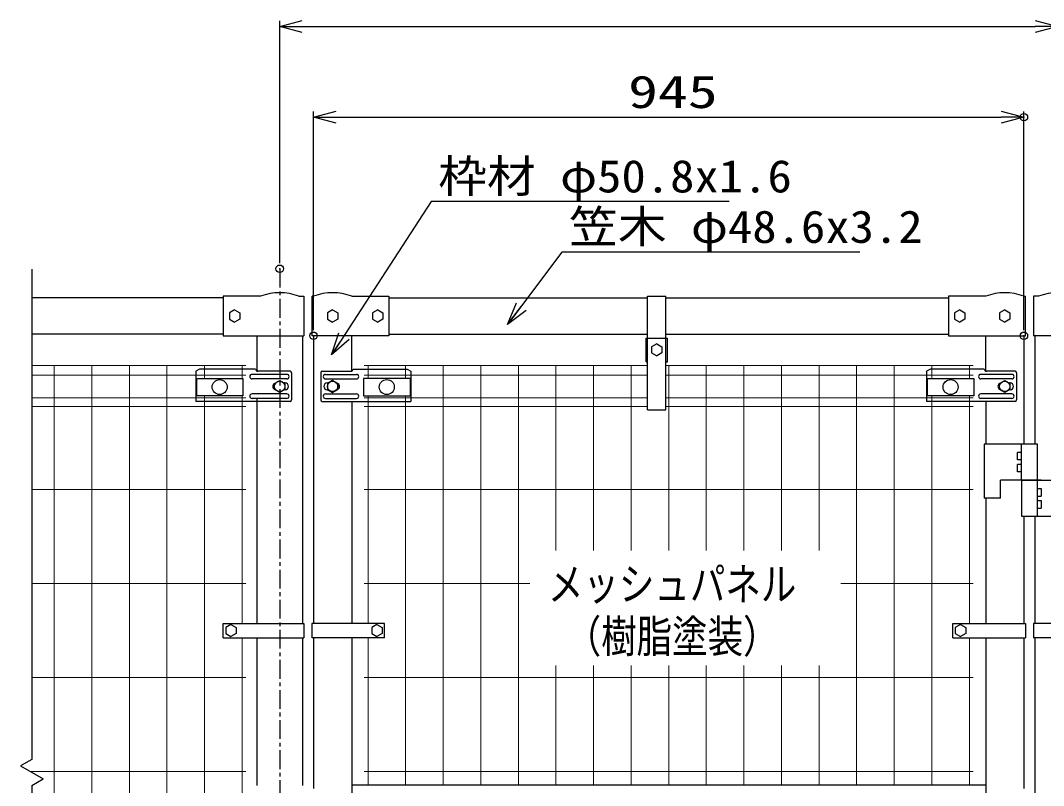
# Model space of a CAD drawing. Units: millimetres, scale not verified. Extents: x -4455 to 4455, y -3150 to 3150.
# Drawn here: x -3104 to -1743, y 207 to 1224 of the extents above; entities that cross this region are included whole.
import ezdxf
from ezdxf.enums import TextEntityAlignment as Align

# ---------------------------------------------------------------- set-up
doc = ezdxf.new("R2010")
doc.units = ezdxf.units.MM
doc.header["$LTSCALE"] = 20
doc.header["$PDMODE"] = 32
doc.header["$PDSIZE"] = 10
doc.linetypes.add('USER1', pattern=[2, 1.25, -0.25, 0.25, -0.25])
for name, color, linetype, lineweight in [('0-0_1', 7, 'Continuous', 25), ('0-1_0', 7, 'Continuous', 25), ('0-4_EXTCNT-LMEC0', 1, 'Continuous', 25), ('0-8_2', 7, 'Continuous', 25), ('0-9_D-STR2', 7, 'Continuous', 13)]:
    doc.layers.add(name, color=color, linetype=linetype, lineweight=lineweight)
doc.layers.add('0-2_DEFPOINTS', color=7, linetype='Continuous')
doc.styles.add('ＭＳ ゴシック', font='')
doc.styles.get('ＭＳ ゴシック').set_extended_font_data('MS Gothic')

# ---------------------------------------------------------------- blocks, each defined once
blk = doc.blocks.new('_Open30')
at = {"layer": '0-1_0', "color": 1}
blk.add_line((0, 0), (-20, 0), dxfattribs=at)
blk.add_lwpolyline([(-20, 5.36), (0, 0), (-20, -5.36)], dxfattribs=at)

msp = doc.modelspace()

# ---------------------------------------------------------------- linework, layer by layer
at = {"layer": '0-0_1', "color": 3, "linetype": 'USER1'}
msp.add_line((-2758.85, 893.99), (-2758.85, -694.48), dxfattribs=at)
at = {"layer": '0-0_1'}
for p, q in [((-2784.25, 857.52), (-2833.85, 857.52)), ((-2833.85, 857.52), (-2833.85, 804.92)), ((-2713.85, 857.52), (-2715.85, 857.52)), ((-2715.85, 804.92), (-2715.85, 857.52)), ((-2663.05, 857.52), (-2613.45, 857.52)), ((-2613.45, 857.52), (-2613.45, 804.92)), ((-2269.37, 857.52), (-2245.12, 857.52)), ((-2269.37, 801.92), (-2269.37, 857.52)), ((-2245.12, 801.92), (-2245.12, 857.52)), ((-1819.65, 857.52), (-1869.25, 857.52)), ((-1869.25, 857.52), (-1869.25, 804.92)), ((-1768.85, 857.52), (-1766.85, 857.52)), ((-1766.85, 804.92), (-1766.85, 857.52)), ((-2833.85, 855.52), (-3088.7, 855.52)), ((-2613.45, 855.52), (-2269.37, 855.52)), ((-2245.12, 855.52), (-1869.25, 855.52)), ((-2818.85, 839.22), (-2825.77, 835.22)), ((-2825.77, 835.22), (-2825.77, 827.22)), ((-2818.85, 839.22), (-2811.92, 835.22)), ((-2811.92, 835.22), (-2811.92, 827.22)), ((-2688.45, 839.22), (-2695.37, 835.22)), ((-2695.37, 835.22), (-2695.37, 827.22)), ((-2688.45, 839.22), (-2681.52, 835.22)), ((-2681.52, 835.22), (-2681.52, 827.22)), ((-2628.45, 839.22), (-2635.37, 835.22)), ((-2635.37, 835.22), (-2635.37, 827.22)), ((-2628.45, 839.22), (-2621.52, 835.22)), ((-1854.25, 839.22), (-1861.17, 835.22)), ((-1861.17, 835.22), (-1861.17, 827.22)), ((-1854.25, 839.22), (-1847.32, 835.22)), ((-1847.32, 835.22), (-1847.32, 827.22)), ((-1794.25, 839.22), (-1801.17, 835.22)), ((-1801.17, 835.22), (-1801.17, 827.22)), ((-1794.25, 839.22), (-1787.32, 835.22)), ((-1787.32, 835.22), (-1787.32, 827.22)), ((-2825.77, 827.22), (-2818.85, 823.22)), ((-2811.92, 827.22), (-2818.85, 823.22)), ((-2695.37, 827.22), (-2688.45, 823.22)), ((-2681.52, 827.22), (-2688.45, 823.22)), ((-2635.37, 827.22), (-2628.45, 823.22)), ((-1861.17, 827.22), (-1854.25, 823.22)), ((-1847.32, 827.22), (-1854.25, 823.22)), ((-1801.17, 827.22), (-1794.25, 823.22)), ((-1787.32, 827.22), (-1794.25, 823.22)), ((-2833.85, 806.92), (-3088.7, 806.92)), ((-2833.85, 804.92), (-2726.6, 804.92)), ((-2789.1, 804.92), (-2789.1, 758.77)), ((-2728.6, 804.92), (-2728.6, 422.52)), ((-2613.45, 804.92), (-2715.85, 804.92)), ((-2713.85, 804.92), (-2713.85, 422.51)), ((-2663.05, 757.89), (-2663.05, 804.92)), ((-2613.45, 806.92), (-2269.37, 806.92)), ((-2245.12, 806.92), (-1869.25, 806.92)), ((-1869.25, 804.92), (-1766.85, 804.92)), ((-1819.65, 758.77), (-1819.65, 804.92)), ((-1768.85, 804.92), (-1768.85, 660.92)), ((-1648.85, 804.92), (-1756.1, 804.92)), ((-1754.1, 804.92), (-1754.1, 660.92)), ((-2271.37, 770.52), (-2271.37, 801.92)), ((-2271.37, 801.92), (-2243.12, 801.92)), ((-2269.37, 706.31), (-2269.37, 801.92)), ((-2257.25, 794.22), (-2264.17, 790.22)), ((-2264.17, 790.22), (-2264.17, 782.22)), ((-2257.25, 794.22), (-2250.32, 790.22)), ((-2250.32, 790.22), (-2250.32, 782.22)), ((-2245.12, 706.31), (-2245.12, 801.92)), ((-2264.17, 782.22), (-2257.25, 778.22)), ((-2250.32, 782.22), (-2257.25, 778.22)), ((-2271.37, 770.52), (-2269.37, 770.52)), ((-2865.59, 760.68), (-2870.59, 757.68)), ((-2870.59, 757.68), (-2870.59, 750.93)), ((-2870.59, 750.93), (-2870.59, 717.68)), ((-2791.01, 760.68), (-2865.59, 760.68)), ((-2749.41, 753.68), (-2795.59, 753.68)), ((-2745.05, 757.68), (-2788.01, 757.68)), ((-2743.05, 755.68), (-2743.05, 719.68)), ((-2704.24, 755.68), (-2704.24, 719.68)), ((-2702.24, 757.68), (-2664.13, 757.68)), ((-2697.88, 753.68), (-2656.55, 753.68)), ((-2661.13, 760.68), (-2589.45, 760.68)), ((-2589.45, 760.68), (-2584.45, 757.68)), ((-2584.45, 757.68), (-2584.45, 750.93)), ((-2584.45, 750.93), (-2584.45, 717.68)), ((-1893.24, 760.68), (-1898.24, 757.68)), ((-1898.24, 757.68), (-1898.24, 750.93)), ((-1898.24, 750.93), (-1898.24, 717.68)), ((-1821.56, 760.68), (-1893.24, 760.68)), ((-1784.81, 753.68), (-1826.14, 753.68)), ((-1780.45, 757.68), (-1818.56, 757.68)), ((-1778.45, 755.68), (-1778.45, 719.68)), ((-2749.41, 747.68), (-2795.59, 747.68)), ((-2751.76, 742.18), (-2752.78, 742.18)), ((-2697.88, 747.68), (-2656.55, 747.68)), ((-2695.54, 742.18), (-2694.51, 742.18)), ((-1784.81, 747.68), (-1826.14, 747.68)), ((-1787.16, 742.18), (-1788.18, 742.18)), ((-2749.41, 727.68), (-2795.59, 727.68)), ((-2749.41, 721.68), (-2795.59, 721.68)), ((-2789.1, 722.47), (-2789.1, 422.52)), ((-2751.76, 733.18), (-2752.78, 733.18)), ((-2697.88, 727.68), (-2656.55, 727.68)), ((-2697.88, 721.68), (-2656.55, 721.68)), ((-2695.54, 733.18), (-2694.51, 733.18)), ((-1784.81, 727.68), (-1826.14, 727.68)), ((-1784.81, 721.68), (-1826.14, 721.68)), ((-1787.16, 733.18), (-1788.18, 733.18)), ((-2745.05, 717.68), (-2870.59, 717.68)), ((-2702.24, 717.68), (-2584.45, 717.68)), ((-2663.05, 717.68), (-2663.05, 422.51)), ((-1780.45, 717.68), (-1898.24, 717.68)), ((-1819.65, 717.33), (-1819.65, 660.92)), ((-2269.37, 706.31), (-2245.12, 706.31)), ((-1821.65, 660.92), (-1821.65, 588.92)), ((-1750.75, 660.92), (-1821.65, 660.92)), ((-1772.2, 612.92), (-1772.2, 660.92)), ((-1750.75, 564.92), (-1750.75, 660.92)), ((-1777.2, 639.92), (-1777.2, 649.92)), ((-1772.2, 649.92), (-1777.2, 649.92)), ((-1772.2, 639.92), (-1777.2, 639.92)), ((-1772.2, 633.92), (-1777.2, 633.92)), ((-1800, 588.92), (-1800, 612.92)), ((-1745.9, 612.92), (-1800, 612.92)), ((-1772.2, 612.92), (-1718.1, 612.92)), ((-1772.2, 612.92), (-1772.2, 564.92)), ((-1750.75, 601.92), (-1745.75, 601.92)), ((-1745.75, 601.92), (-1745.75, 591.92)), ((-1800, 588.92), (-1821.65, 588.92)), ((-1819.65, 588.92), (-1819.65, 422.51)), ((-1750.75, 591.92), (-1745.75, 591.92)), ((-1750.75, 575.92), (-1745.75, 575.92)), ((-1772.2, 564.92), (-1691.6, 564.92)), ((-1768.85, 564.92), (-1768.85, 422.51)), ((-1754.1, 564.92), (-1754.1, 422.52)), ((-2726.6, 422.52), (-2726.6, 403.52)), ((-2619.35, 403.52), (-2619.35, 422.52)), ((-1863.35, 403.52), (-1863.35, 422.52)), ((-1863.35, 422.51), (-1766.66, 422.51)), ((-1766.66, 422.51), (-1766.66, 403.53)), ((-1756.1, 422.52), (-1756.1, 403.52)), ((-1648.85, 422.52), (-1756.1, 422.52)), ((-2823.7, 421.02), (-2830.62, 417.02)), ((-2830.62, 417.02), (-2830.62, 409.02)), ((-2830.62, 409.02), (-2823.7, 405.02)), ((-2823.7, 421.02), (-2816.77, 417.02)), ((-2816.77, 409.02), (-2823.7, 405.02)), ((-2816.77, 417.02), (-2816.77, 409.02)), ((-2629.5, 421.02), (-2636.42, 417.02)), ((-2636.42, 417.02), (-2636.42, 409.02)), ((-2636.42, 409.02), (-2629.5, 405.02)), ((-2629.5, 421.02), (-2622.57, 417.02)), ((-2622.57, 409.02), (-2629.5, 405.02)), ((-2622.57, 417.02), (-2622.57, 409.02)), ((-1860.12, 409.02), (-1853.2, 405.02)), ((-1853.2, 421.02), (-1846.27, 417.02)), ((-1846.27, 409.02), (-1853.2, 405.02)), ((-1846.27, 417.02), (-1846.27, 409.02)), ((-2833.85, 403.52), (-2726.6, 403.52)), ((-2789.1, 403.52), (-2789.1, 207.02)), ((-2728.6, 403.52), (-2728.6, 207.02)), ((-2619.35, 403.53), (-2716.03, 403.53)), ((-2713.85, 403.53), (-2713.85, 203.02)), ((-2663.05, 403.53), (-2663.05, 187.02)), ((-1863.35, 403.53), (-1766.66, 403.53)), ((-1819.65, 403.53), (-1819.65, -42.49)), ((-1768.85, 403.53), (-1768.85, 203.02)), ((-1648.85, 403.52), (-1756.1, 403.52)), ((-1754.1, 403.52), (-1754.1, -42.48)), ((-2663.05, 208.02), (-1819.65, 208.02))]:
    msp.add_line(p, q, dxfattribs=at)
for points in [[(-2733.45, 857.52), (-2726.6, 857.52), (-2726.6, 804.92)], [(-1749.25, 857.52), (-1756.1, 857.52), (-1756.1, 804.92)], [(-2621.52, 835.22), (-2621.52, 827.22), (-2628.45, 823.22)], [(-2245.12, 770.52), (-2243.12, 770.52), (-2243.12, 801.92)], [(-1772.2, 623.92), (-1777.2, 623.92), (-1777.2, 633.92)], [(-1750.75, 585.92), (-1745.75, 585.92), (-1745.75, 575.92)], [(-2833.85, 403.52), (-2833.85, 422.52), (-2726.6, 422.52)], [(-2619.35, 422.51), (-2716.03, 422.51), (-2716.03, 403.53)], [(-1853.2, 421.02), (-1860.12, 417.02), (-1860.12, 409.02)]]:
    msp.add_lwpolyline(points, dxfattribs=at)
for centre, radius, start, end in [((-2758.85, 791.23), 70.98, 69.03345, 110.9667), ((-2688.45, 791.23), 70.98, 69.03345, 110.96669), ((-1794.25, 791.23), 70.98, 69.03345, 110.9667), ((-1723.85, 791.23), 70.98, 69.03345, 110.96669), ((-2795.59, 750.68), 3, 90, 270), ((-2788.01, 760.68), 3, 180, 270), ((-2749.41, 750.68), 3, 270, 90), ((-2745.05, 755.68), 2, 0, 90), ((-2702.24, 755.68), 2, 90, 180), ((-2697.88, 750.68), 3, 90, 270), ((-2664.13, 760.68), 3, 270, 0), ((-2656.55, 750.68), 3, 270, 90), ((-1826.14, 750.68), 3, 90, 270), ((-1818.56, 760.68), 3, 180, 270), ((-1784.81, 750.68), 3, 270, 90), ((-1780.45, 755.68), 2, 0, 90), ((-2763.52, 737.68), 4.5, 119.9985, 240.00009), ((-2751.76, 737.68), 4.5, 270, 90), ((-2695.54, 737.68), 4.5, 90, 270), ((-2683.77, 737.68), 4.5, 299.99991, 60.0015), ((-1798.92, 737.68), 4.5, 119.9985, 240.00009), ((-1787.16, 737.68), 4.5, 270, 90), ((-2795.59, 724.68), 3, 90, 270), ((-2749.41, 724.68), 3, 270, 90), ((-2697.88, 724.68), 3, 90, 270), ((-2656.55, 724.68), 3, 270, 90), ((-1826.14, 724.68), 3, 90, 270), ((-1784.81, 724.68), 3, 270, 90), ((-2745.05, 719.68), 2, 270, 0), ((-2702.24, 719.68), 2, 180, 270), ((-1780.45, 719.68), 2, 270, 0)]:
    msp.add_arc(centre, radius, start, end, dxfattribs=at)
at = {"layer": '0-1_0'}
for p, q in [((-2869.7, 748.27), (-2807.7, 748.27)), ((-2869.7, 748.27), (-2869.7, 725.27)), ((-2807.7, 748.27), (-2807.7, 725.27)), ((-2647.35, 748.27), (-2647.35, 725.27)), ((-2585.35, 748.27), (-2647.35, 748.27)), ((-2585.35, 748.27), (-2585.35, 725.27)), ((-1897.35, 748.27), (-1835.35, 748.27)), ((-1897.35, 748.27), (-1897.35, 725.27)), ((-1835.35, 748.27), (-1835.35, 725.27)), ((-2807.7, 725.27), (-2869.7, 725.27)), ((-2647.35, 725.27), (-2585.35, 725.27)), ((-1835.35, 725.27), (-1897.35, 725.27))]:
    msp.add_line(p, q, dxfattribs=at)
for points in [[(-2161.12, 983.34), (-2557.46, 983.34), (-2688.7, 781.21)], [(-1987.05, 916.27), (-2383.39, 916.27), (-2454.53, 821.49)]]:
    msp.add_lwpolyline(points, dxfattribs=at)
for centre in [(-2838.7, 736.77), (-2616.35, 736.77), (-1866.35, 736.77)]:
    msp.add_circle(centre, 10.01, dxfattribs=at)
at = {"layer": '0-2_DEFPOINTS'}
for p in [(-1768.85, 1095.52), (-2758.85, 893.99), (-2713.85, 804.92), (-1768.85, 804.92)]:
    msp.add_point(p, dxfattribs=at)
at = {"layer": '0-4_EXTCNT-LMEC0'}
for p, q in [((-2758.85, 901.49), (-2758.85, 1223.56)), ((-2728.85, 1216.06), (-1753.85, 1216.06)), ((-2713.85, 812.42), (-2713.85, 1103.02)), ((-1768.85, 812.42), (-1768.85, 1103.02)), ((-2683.85, 1095.52), (-1798.85, 1095.52))]:
    msp.add_line(p, q, dxfattribs=at)
at = {"layer": '0-4_EXTCNT-LMEC0', "color": 4}
for p, q in [((-3103.7, 233.05), (-3073.7, 215.73)), ((-3088.7, 207.07), (-3073.7, 215.73)), ((-3088.7, 207.07), (-3088.7, -429.87))]:
    msp.add_line(p, q, dxfattribs=at)
msp.add_lwpolyline([(-3088.7, 893.69), (-3088.7, 241.71), (-3103.7, 233.05)], dxfattribs=at)
at = {"layer": '0-8_2'}
for p, q in [((-2765.77, 733.68), (-2765.77, 741.68)), ((-2751.92, 741.68), (-2751.92, 733.68)), ((-2695.37, 741.68), (-2695.37, 733.68)), ((-2681.52, 733.68), (-2681.52, 741.68)), ((-1801.17, 741.68), (-1794.25, 745.68)), ((-1794.25, 745.68), (-1787.32, 741.68)), ((-2758.85, 729.68), (-2765.77, 733.68)), ((-2751.92, 733.68), (-2758.85, 729.68)), ((-2695.37, 733.68), (-2688.45, 729.68)), ((-2688.45, 729.68), (-2681.52, 733.68))]:
    msp.add_line(p, q, dxfattribs=at)
for points in [[(-2765.77, 741.68), (-2758.85, 745.68), (-2751.92, 741.68)], [(-2681.52, 741.68), (-2688.45, 745.68), (-2695.37, 741.68)], [(-1794.25, 729.68), (-1801.17, 733.68), (-1801.17, 741.68)], [(-1787.32, 741.68), (-1787.32, 733.68), (-1794.25, 729.68)]]:
    msp.add_lwpolyline(points, dxfattribs=at)
for centre in [(-2758.85, 737.68), (-2688.45, 737.68), (-1794.25, 737.68)]:
    msp.add_circle(centre, 6.93, dxfattribs=at)
at = {"layer": '0-9_D-STR2'}
for p, q in [((-3088.7, 765.52), (-2803.85, 765.52)), ((-3058.85, -404.48), (-3058.85, 765.52)), ((-3008.85, -404.48), (-3008.85, 765.52)), ((-2958.85, -404.48), (-2958.85, 765.52)), ((-2908.85, -404.48), (-2908.85, 765.52)), ((-2858.85, 748.27), (-2858.85, 765.52)), ((-2808.85, 748.27), (-2808.85, 765.52)), ((-2269.37, 765.52), (-2646.35, 765.52)), ((-2641.35, 748.27), (-2641.35, 765.52)), ((-2591.35, 748.27), (-2591.35, 765.52)), ((-2541.35, 765.52), (-2541.35, 208.02)), ((-2491.35, 765.52), (-2491.35, 208.02)), ((-2441.35, 765.52), (-2441.35, 208.02)), ((-2391.35, 765.52), (-2391.35, 519.43)), ((-2341.35, 765.52), (-2341.35, 519.43)), ((-2291.35, 765.52), (-2291.35, 519.43)), ((-1836.35, 765.52), (-2245.12, 765.52)), ((-2241.35, 765.52), (-2241.35, 519.43)), ((-2191.35, 765.52), (-2191.35, 519.43)), ((-2141.35, 765.52), (-2141.35, 519.43)), ((-2091.35, 765.52), (-2091.35, 519.43)), ((-2041.35, 765.52), (-2041.35, 519.43)), ((-1991.35, 765.52), (-1991.35, 208.02)), ((-1941.35, 765.52), (-1941.35, 208.02)), ((-1891.35, 748.27), (-1891.35, 765.52)), ((-1841.35, 748.27), (-1841.35, 765.52)), ((-3088.7, 752.42), (-2803.85, 752.42)), ((-2269.37, 752.42), (-2646.35, 752.42)), ((-1836.35, 752.42), (-2245.12, 752.42)), ((-3088.7, 722.62), (-2803.85, 722.62)), ((-2858.85, -365.15), (-2858.85, 725.27)), ((-2808.85, 422.52), (-2808.85, 725.27)), ((-2269.37, 722.62), (-2646.35, 722.62)), ((-2641.35, 725.27), (-2641.35, 422.51)), ((-2591.35, 725.27), (-2591.35, 208.02)), ((-1836.35, 722.62), (-2245.12, 722.62)), ((-1891.35, 725.27), (-1891.35, 208.02)), ((-1841.35, 725.27), (-1841.35, 422.51)), ((-3088.7, 710.76), (-2803.85, 710.76)), ((-2269.37, 710.76), (-2646.35, 710.76)), ((-1836.35, 710.76), (-2245.12, 710.76)), ((-3088.7, 600.52), (-2803.85, 600.52)), ((-1836.35, 600.52), (-2646.35, 600.52)), ((-3088.7, 475.52), (-2803.85, 475.52)), ((-2426.08, 475.52), (-2646.35, 475.52)), ((-1836.35, 475.52), (-2012.35, 475.52)), ((-2808.85, -42.48), (-2808.85, 403.52)), ((-2641.35, 403.53), (-2641.35, 208.02)), ((-1841.35, 403.53), (-1841.35, 208.02)), ((-2391.35, 366.76), (-2391.35, 208.02)), ((-2341.35, 366.76), (-2341.35, 208.02)), ((-2291.35, 366.76), (-2291.35, 208.02)), ((-2241.35, 366.76), (-2241.35, 208.02)), ((-2191.35, 366.76), (-2191.35, 208.02)), ((-2141.35, 366.76), (-2141.35, 208.02)), ((-2091.35, 366.76), (-2091.35, 208.02)), ((-2041.35, 366.76), (-2041.35, 208.02)), ((-3088.7, 350.52), (-2803.85, 350.52)), ((-1836.35, 350.52), (-2646.35, 350.52)), ((-3090.64, 225.52), (-2803.85, 225.52)), ((-1836.35, 225.52), (-2646.35, 225.52))]:
    msp.add_line(p, q, dxfattribs=at)

# ---------------------------------------------------------------- block references
at = {"layer": '0-1_0', "xscale": 1.5, "yscale": 1.5}
for p, rotation in [((-2455.75, 819.9), 232.3421), ((-2689.8, 779.54), 236.60623)]:
    msp.add_blockref('_Open30', p, dxfattribs=dict(at, rotation=rotation))
at = {"layer": '0-4_EXTCNT-LMEC0', "xscale": 1.5, "yscale": 1.5, "rotation": 180}
for p in [(-2758.85, 1216.06), (-2713.85, 1095.52)]:
    msp.add_blockref('_Open30', p, dxfattribs=at)
at = {"layer": '0-4_EXTCNT-LMEC0', "xscale": 1.5, "yscale": 1.5}
for p in [(-1723.85, 1216.06), (-1768.85, 1095.52)]:
    msp.add_blockref('_Open30', p, dxfattribs=at)

# ---------------------------------------------------------------- texts
at = {"layer": '0-1_0', "color": 3, "style": 'ＭＳ ゴシック'}
for s, width, p in [('枠材 φ50.8x1.6', 1.1, (-2547.96, 982.51)), ('笠木 φ48.6x3.2', 1.1, (-2373.89, 915.44)), ('メッシュパネル', 0.8, (-2401.98, 440.18)), ('（樹脂塗装）', 0.8, (-2378.39, 370.78))]:
    msp.add_text(s, height=43.26, dxfattribs=dict(at, width=width)).set_placement(p, align=Align.BOTTOM_LEFT)
at = {"layer": '0-4_EXTCNT-LMEC0', "color": 3, "style": 'ＭＳ ゴシック', "width": 1.35}
msp.add_text('945', height=43.26, dxfattribs=at).set_placement((-2295.35, 1094.69), align=Align.BOTTOM_LEFT)

doc.saveas('drawing.dxf')
